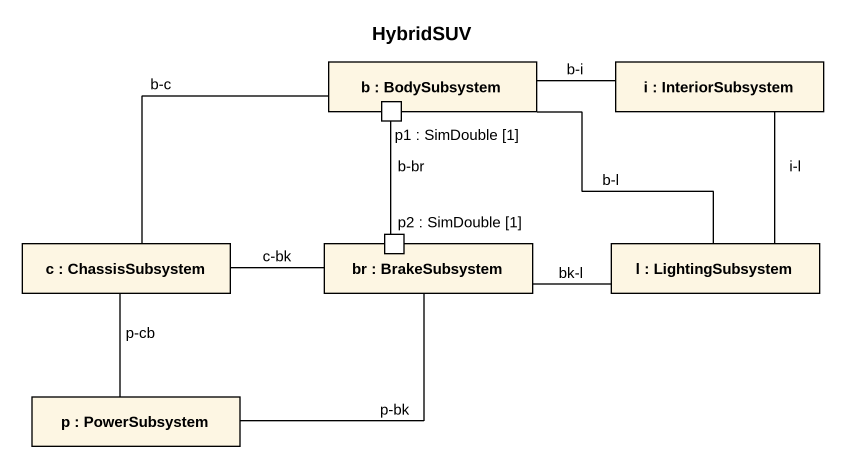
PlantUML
@startuml
title HybridSUV
rectangle "b : BodySubsystem" as b {
  port "p1 : SimDouble [1]" as p1_SimDouble_1
}
rectangle "i : InteriorSubsystem" as i
rectangle "c : ChassisSubsystem" as c
rectangle "br : BrakeSubsystem" as br {
  port "p2 : SimDouble [1]" as p2_SimDouble_1
}
rectangle "l : LightingSubsystem" as l
rectangle "p : PowerSubsystem" as p
b -right- i : b-i
c -right- b : b-c
br -left- c : c-bk
br -left- p : p-bk
p2_SimDouble_1 -up- p1_SimDouble_1 : b-br
l -up- b : b-l
l -up- i : i-l
l -left- br : bk-l
p -up- c : p-cb
@enduml
